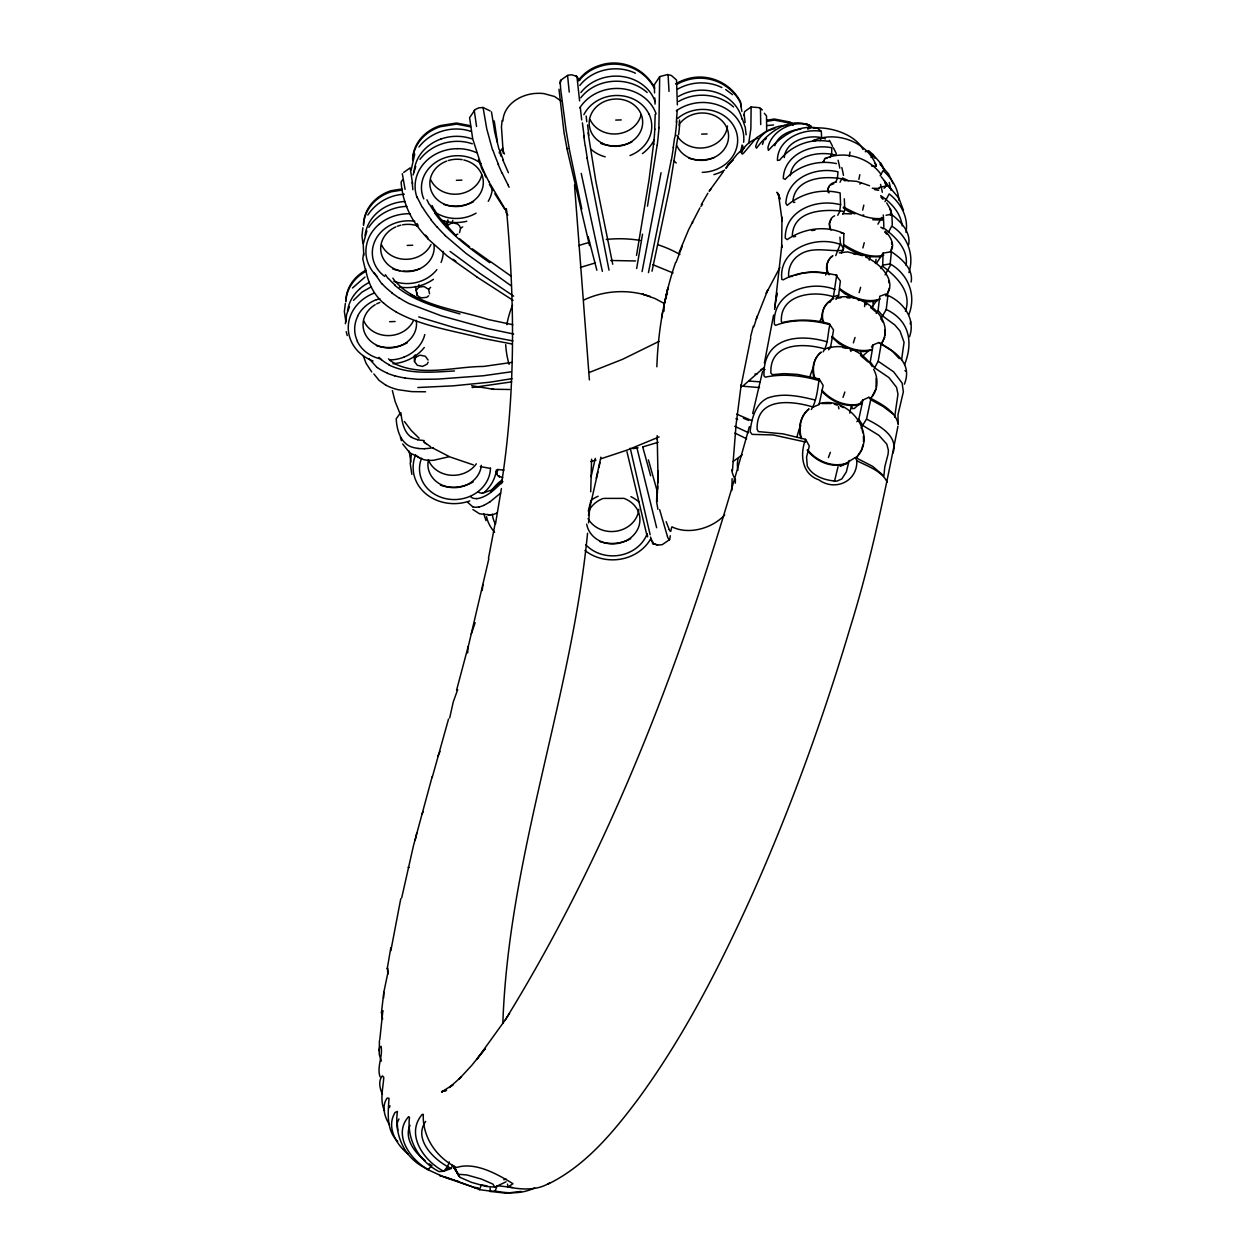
<?xml version="1.0" encoding="UTF-8"?>
<svg xmlns="http://www.w3.org/2000/svg" width="1256" height="1256" viewBox="0 0 1256 1256"><rect width="100%" height="100%" fill="white"/><g stroke="black" fill="none" stroke-linecap="round" stroke-linejoin="round"><path stroke-width="1.5" d="M647.641 535.747L647.609 536.705M388.308 973.761L387.445 967.952L387.774 973.322L383.802 992.35L381.463 1012.446L382.625 1019.134M743.646 115.536L744.667 111.58L751.135 106.964L759.283 107.671L762.345 109.9M841.473 253.178L843.53 248.829L843.859 233.6C826.134 224.934 803.322 228.341 787.214 239.613L785.267 238.185C784.812 210.003 817.012 198.244 840.578 204.791L839.589 211.887L837.752 215.278M880.927 268.627L882.733 265.142L883.062 253.147L891.383 251.718C901.258 258.485 913.567 268.674 911.165 282.035M784.278 157.518C785.785 139.793 810.936 133.199 825.443 138.851M655.192 114.39L654.69 129.447M402.297 173.689L405.076 189.342M731.824 490.484L732.091 478.693M428.123 362.152L427.024 364.224L422.44 366.422L417.306 365.276L414.48 361.508L415.61 357.316L420.038 355.165L425.329 356.249L428.108 360.048M591.607 459.162L590.712 491.787M657.799 482.979L658.034 471.047L657.516 489.887M677.376 104.892L676.529 79.992L671.41 75.517L667.595 74.512L659.683 76.632L654.36 84.717L654.549 92.913M735.31 478.756L735.341 483.183M401.7 897.852L413.412 845.947L432.237 776.475M447.67 220.758L447.481 227.964M502.84 1023.405C508.492 856.623 571.37 698.65 587.557 533.235M501.395 488.584L495.476 524.003M383.614 998.018L383.802 992.35M751.135 106.964L750.868 128.63L748.717 143.263M760.712 124.564L760.461 108.33M757.902 138.097C750.868 140.641 743.521 145.712 741.574 153.342L742.453 154.064L743.85 152.855L756.363 137.893L766.678 131.017L766.521 115.929L764.323 113.276M415.485 286.415L417.023 295.019L419.002 296.84L421.372 297.845L426.695 297.342L428.641 295.804M671.646 527.504L670.735 531.414A61.387 4.286 77.1 0 1 669.165 529.608M381.369 1061.1L379.249 1054.491L379.422 1040.69M845.837 463.401L855.383 457.467L856.812 460.669C857.707 481.503 835.083 491.677 818.771 479.792C801.611 474.046 799.758 453.95 805.598 439.349L782.928 433.838L758.373 431.593L757.117 429.332C756.159 396.488 791.971 400.617 813.229 407.07L819.038 404.542M670.296 535.731L669.699 539.562L662.132 544.727L657.61 544.994L652.885 543.534L657.61 544.994M502.871 121.078C503.782 103.856 521.852 93.462 537.709 93.337A28.872 20.551 -11.8 0 1 543.942 93.619L554.555 96.508L561.118 101.061M558.967 89.255L564.195 133.905M889.421 288.001L886.626 295.584M891.383 251.718L890.174 263.917C908.167 274.044 916.77 295.27 908.716 314.911M863.547 441.814L863.453 435.801M656.857 366.783C658.034 331.458 664.079 296.29 675.461 262.802M677.22 109.947L676.34 122.319M467.687 652.916L467.986 647.829L488.835 558.857M653.261 542.309L653.151 543.33M732.452 470.529L736.126 424.23L741.197 384.572M906 232.391C908.685 217.429 900.803 202.891 889.17 193.942L885.009 201.651M876.233 313.482L878.085 310.499L879.765 296.259L885.197 294.312C902.138 300.529 916.173 317.831 909.564 336.718M656.574 501.128L657.704 486.339M657.139 495.335L657.39 491.661L656.904 497.266M345.369 323.734L346.703 314.236L349.451 306.762M679.575 119.995L679.104 125.584M658.882 127.845L659.683 76.632M906.094 265.346C908.543 248.876 895.104 236.725 883.329 227.681M656.794 499.025L657.39 491.661M390.836 950.776L400.774 898.715M588.546 522.841L589.409 512.479M875.448 263.493L876.044 259.348M653.575 143.953L649.101 179.529L636.525 255.439M885.025 335.101L885.135 329.716M790.291 175.714C792.3 155.367 819.085 150.704 835.711 155.116M904.351 384.179C913.049 362.906 894.665 351.256 878.808 342.527L873.108 344.898L871.444 347.017M446.225 226.896L447.874 219.831M795.331 275.347C808.581 270.244 823.182 272.536 836.732 275.158L833.403 296.777L829.902 302.398M416.772 292.538L417.023 295.019M449.695 717.898L453.243 701.978L457.702 689.591M482.226 590.524L482.932 584.48M887.945 295.113L886.234 309.463L880.88 318.93M411.152 170.031L414.747 154.08M657.139 145.209L647.484 206.188M905.45 311.315C912.217 291.894 896.548 276.461 882.387 266.084M835.978 299.43L838.663 295.16L840.358 280.999L835.947 275.142L836.732 275.158M677.895 136.559L669.479 188.416L652.021 271.202M636.666 268.533L642.523 234.166M501.536 483.623C515.729 392.641 514.834 300.106 506.372 208.622M674.582 137.877L673.2 147.706M866.185 304.768L866.593 301.911M876.107 386.942L876.123 378.37M448.141 224.95L452.427 222.673L452.772 220.318M775.957 300.215L777.009 293.009L774.811 307.563M774.575 309.384L781.829 245.156L781.672 247.652L781.97 217.162L782.19 221.354L778.642 195.245L779.898 199.264L777.982 193.597L779.113 196.156M414.166 355.903L414.48 361.508M908.936 272.568C914.525 255.031 907.586 235.767 891.744 226.111L888.463 232.203M740.789 387.413L750.774 337.911M387.272 968.502L390.804 947.778M415.187 840.186L416.788 832.948M838.663 295.16L833.403 296.777C813.605 290.167 779.882 294.234 781.358 321.583L782.08 322.572C797.481 318.946 813.967 319.26 829.353 323.781L829.871 324.692C827.625 333.656 828.363 344.003 823.12 351.884M362.874 227.776L361.979 235.751L362.811 243.083M881.131 344.113L878.18 361.257L874.584 367.804L888.934 377.585L896.548 387.35L897.977 394.149L894.617 417.243M671.222 160.187L648.441 272.646M901.604 359.671L904.053 342.291L900.018 331.019L894.884 325.021L882.701 316.01L878.085 310.499M773.586 315.068L764.402 363.031M910.239 323.938L910.616 321.724M897.977 426.129C884.617 493.859 870.769 561.605 850.108 627.843C822.947 719.186 790.448 808.99 751.59 896.015C719.641 966.618 684.159 1036.184 638.299 1098.874C613.462 1131.907 585.955 1165.568 548.103 1184.078M661.567 318.004L662.854 310.703M661.064 172.731L642.083 271.547M849.276 156.341L850.045 152.039M411.356 454.672L410.225 463.464L411.842 474.391M839.919 237.18L840.5 243.648L835.727 255.627M345.369 303.45L344.348 311.409L345.902 321.944M502.133 120.435L501.442 126.793L503.248 153.279M495.414 522.056L488.458 558.339M742.108 144.974L740.569 152.054M893.032 453.055C898.668 435.848 879.027 425.549 866.546 419.08L870.706 399.706L868.838 397.304L862.872 400.036L860.423 402.705M904.556 364.695C913.567 341.836 909.313 320.421 886.234 309.463M850.626 409.393L851.301 405.908M381.463 1012.446L382.876 1010.609L379.783 1039.701M665.868 296.573L667.925 287.969L663.906 305.82L664.079 311.127M890.567 214.823L890.63 212.625M858.868 179.373L859.826 174.71M378.967 1050.785L379.673 1047.378L381.07 1046.279C383.064 1056.312 376.643 1066.689 380.05 1076.863M828.63 349.812L830.624 346.907L825.098 349.011C804.185 342.747 769.394 342.291 770.886 373.126L772.44 374.681L783.964 373.629L797.529 374.398L819.195 378.92C817.625 388.999 816.745 400.601 811.345 409.487M600.918 457.137L596.27 478.175M598.908 467.53L599.991 462.491M886.328 186.343L886.563 183.91L884.224 180.613M862.998 444.891L861.475 450.135L856.718 457.231M822.743 162.432L824.015 160.454M597.935 471.911L588.813 512.15M595.313 458.393L591.121 476.574M762.58 371.478L752.689 413.538M459.555 232.627L460.575 228.137L459.429 225.75L457.514 223.976L452.427 222.673M862.684 210.082L863.83 205.089M753.317 326.215L750.554 336.828M676.026 262.363L682.353 245.972M908.622 244.951C911.165 232.156 900.662 221.386 891.289 214.289L886.061 215.247M664.44 303.198L667.454 292.271M432.19 777.543L448.565 718.95M849.166 460.481L846.324 471.958L841.834 478.944L836.826 481.158C825.726 480.608 812.663 476.605 807.278 466.055L806.556 457.121L809.319 446.068L805.598 439.349M588.436 515.368L589.786 509.967M588.326 510.972L590.87 500.783M862.903 247.934L864.238 242.706M468.237 646.259L456.572 690.235M749.377 426.616C692.496 632.883 617.983 837.077 505.305 1019.856L476.668 1059.514L485.224 1048.619L471.769 1065.355L459.131 1079.014L461.109 1077.036L449.428 1087.492L453.102 1084.682L441.72 1091.872L446.1 1090.177L441.515 1091.684L446.555 1090.428M471.283 633.997L475.16 622.678M869.168 260.165L870.125 256.695L880.88 256.883M859.12 292.664L860.627 287.294M502.73 477.735L497.69 475.679L496.717 473.606L497.91 469.477M884.789 337.189L881.649 343.783M853.358 342.888L855.038 337.456M413.051 174.992L415.752 166.404M389.391 1107.604L389.972 1105.767M753.898 326.748L757.274 316.025M875.715 389.313L872.135 396.566M421.718 814.406L423.335 811.517M843.027 397.398L844.848 392.013M366.862 230.947L363.204 244.072L363.816 255.408M819.634 322.211L822.429 315.256M774.795 145.696C778.076 134.989 790.495 130.075 800.826 129.18M756.285 319.134L767.777 289.948L766.223 293.307L779.882 267.497M363.612 253.461L362.78 258.862L365.716 271.139M559.988 83.524L561.338 79.819L567.822 75.187L571.825 74.811L576.928 76.475L579.613 100.92M762.471 144.424L763.522 141.598M449.303 1161.957L447.576 1166.62L443.76 1171.251L438.972 1171.581C419.08 1161.188 406.583 1139.867 409.487 1117.243L408.608 1116.694C392.327 1134.623 410.665 1160.042 428.108 1169.493L431.938 1165.584L429.222 1163.81M507.502 1184.125L507.942 1186.983L512.966 1183.717C497.392 1174.14 475.129 1161.502 456.556 1167.531C436.46 1157.498 422.283 1137.214 423.303 1114.355L422.204 1114.417C404.903 1134.482 424.277 1161.455 443.76 1171.251L451.328 1168.457L452.505 1165.301M828.395 457.577L830.357 452.333M437.889 756.379L440.024 751.433M679.151 252.456L688.571 229.801L699.89 207.931M825.616 275.033L827.092 271.453M490.107 1188.129L490.327 1191.426L495.084 1190.986L497.266 1185.711L512.511 1187.47M692.433 221.574L692.606 223.003M478.316 1187.94L474.878 1187.438A550.473 122.177 -70.6 0 0 479.384 1189.636L481.456 1184.989L486.92 1185.852M820.074 140.672L821.628 137.281L821.298 131.331L817.059 127.924C797.372 124.501 780.635 136.763 768.421 150.375L767.903 147.784C771.42 129.902 795.707 118.252 811.219 126.432L811.282 127.562L807.765 129.117L809.492 124.737M890.881 251.294L891.964 246.694M829.981 157.597L831.613 154.237L831.802 147.8C811.172 143.325 783.901 154.881 783.304 178.462L785.094 179.373C798.251 165.541 817.844 159.591 836.48 163.61M416.019 290.544L418.955 287.027L424.088 286.541L428.61 289.351L429.568 293.826M840.029 182.214L841.755 178.854C823.622 175.479 795.425 178.164 792.913 200.756L793.761 202.467L794.844 202.263M835.695 181.947L837.391 178.65L837.988 171.837C815.913 166.389 787.01 177.85 785.864 203.299L787.167 205.372C801.752 193.047 821.408 188.29 840.138 192.937L840.578 204.791M890.363 215.121L891.399 210.898L886.736 202.954M890.677 264.733L885.103 274.86M842.697 214.305L844.252 211.416C825.035 208.873 793.447 209.674 792.316 235.484L793.588 236.882M410.021 1125.376C403.882 1138.391 414.81 1152.977 425.125 1160.56M701.288 204.618L707.882 193.22M866.546 419.08L861.004 427.935M877.897 224.18L881.681 217.555M880.142 175.73L883.094 170.596C891.525 178.148 898.338 188.51 898.762 200.097M871.099 157.487L872.92 154.488L868.697 150.987L865.274 151.693M399.91 413.616L396.205 418.813C396.739 428.783 399.706 440.699 409.095 445.927A79.803 33.928 -35.7 0 0 418.185 448.361M881.382 255.769L883.062 253.147M398.937 1118.939L397.226 1122.958L397.791 1130.384M880.55 257.088L876.327 263.399M505.305 1019.856L509.528 1013.372M402.674 179.734L401.119 182.026C402.14 197.867 407.933 213.441 417.322 226.268M367.82 215.027C375.764 202.844 389.737 194.79 404.291 194.256M368.824 227.352C377.036 214.619 391.794 206.722 406.897 206.408M877.112 300.058L871.209 307.94M499.15 152.949L502.745 148.067M700.895 206.471L702.512 204.336M856.875 421.686L858.774 419.237A544.413 111.36 -70.2 0 0 862.919 399.973M890.473 251.42C895.669 244.841 890.159 236.191 885.213 231.23M831.189 219.188L829.211 223.395L829.823 228.875M871.036 397.712C878.305 390.239 878.541 378.087 873.642 369.311M880.692 344.568C898.323 319.558 860.533 290.262 836.072 297.986M857.11 456.744C878.117 433.085 847.313 395.295 819.257 403.71M724.696 514.96C712.325 528.336 688.822 535.229 671.929 526.829M868.163 351.146L862.181 356.594L860.58 351.727M425.658 1121.42C412.612 1139.647 435.11 1161.203 451.328 1168.457M885.825 295.945C898.213 281.124 879.341 262.567 865.667 257.088M881.178 174.631C868.869 157.173 844.44 150.218 824.752 158.633L823.465 162.04M418.955 147.031C430.839 131.456 452.835 125.035 471.283 131.488M419.975 159.355C431.844 143.781 453.856 137.375 472.303 143.812M723.268 171.774L709.169 191.179L710.802 189.342M403.694 172.464L410.178 167.849L412.58 183.8M352.496 288.001L365.009 277.042M353.517 300.325L361.948 292.146L371.289 286.776M579.785 85.455C592.628 69.143 616.9 64.307 635.41 73.225M580.79 97.78C596.365 77.715 628.502 75.768 647.17 92.52M502.887 481.55C495.382 488.678 487.454 497.203 476.683 498.758M764.778 139.981L766.411 138.38M428.61 289.351L430.635 287.357M859.214 404.04L854.237 408.593L852.4 408.561L851.678 406.206M561.338 79.819L560.145 80.965L560.663 89.192L566.221 131.331M502.306 480.844L491.127 490.154L482.398 493.278M808.676 409.268C800.135 416.191 797.591 428.641 801.124 438.768M876.044 166.122L875.212 166.342M763.664 367.82L743.379 385.608M820.875 352.528C813.401 358.353 811.58 368.62 813.872 377.412M808.974 408.891C800.417 415.83 798.204 428.139 801.532 438.281M500.626 493.09L489.809 502.007M408.122 867.205L409.126 867.645M829.337 186.186L827.72 189.295L828.049 192.199M821.188 352.072C812.993 358.415 811.706 370.253 815.411 379.422M828.913 301.99C822.9 306.48 820.702 314.628 822.743 321.724M812.93 141.096L813.762 140.405C836.606 130.593 867.394 141.959 876.154 165.447M832.493 256.287C826.856 259.992 825.161 267.497 827.594 273.588M744.29 147.549L736.895 154.504L725.905 168.367L727.899 164.677L733.284 159.904M742.202 454.829L733.127 461.533M832.838 255.659C826.464 259.521 825.443 268.8 829.133 274.829M859.779 184.035L861.365 182.874L869.56 185.762M884.051 188.196L885.276 187.301M844.77 464.171L840.358 466.369L839.479 464.547M549.61 1182.885C537.332 1190.751 521.633 1189.652 507.942 1186.983M834.596 215.796C829.196 218.167 828.489 225.374 831.001 230.099M460.575 228.137L462.663 226.896M833.764 298.614C824.25 302.366 819.713 314.236 824.14 323.389M830.671 184.946L833.827 183.674M906.016 371.007L904.917 370.677M659.07 341.365L622.662 359.263L589.19 372.498M677.612 89.145C690.988 81.499 708.007 80.714 721.886 87.528M678.617 101.469C695.714 91.437 718.872 93.603 733.551 106.996M458.299 1174.627L453.73 1166.07L459.884 1177.28L471.393 1182.32L485.837 1186.402L494.754 1187.14L506.074 1181.818M503.844 1179.792L505.901 1178.835M583.757 300.043C604.356 290.262 628.801 288.959 650.31 296.526M659.117 436.931L627.592 449.931L601.247 458.675M483.639 505.509L479.117 507.047M534.632 1187.909C522.402 1194.001 508.162 1193.592 495.084 1190.986M785.895 126.432L787.512 125.804M880.221 298.991C866.31 303.811 851.301 297.091 840.06 288.911M766.678 131.017L774.889 128.489M794.608 236.678L795.582 236.316M580.382 267.434L595.344 262.912M658.128 442.269L643.166 446.791M836.386 181.947C830.907 182.513 825.993 187.348 829.054 192.922M847.58 462.977C833.168 468.158 816.683 461.407 807.577 449.695M862.307 215.435L863.72 214.98M883.753 255.172C869.749 258.705 855.446 251.875 843.765 244.543M448.785 456.791L433.681 460.261A70.744 28.841 -37.7 0 1 423.194 459.46L409.754 452.819L402.689 443.98M455.316 234.935L457.843 234.15M792.693 276.383L788.658 276.571C787.967 268.706 791.578 260.385 798.078 255.784C811.439 245.485 828.363 251.969 843.137 250.321M861.977 403.364C847.549 407.917 831.598 401.214 821.958 390.208M847.188 463.464C832.791 468.739 816.196 462.02 807.184 450.182M590.854 461.549L596.035 460.151M872.119 349.482C857.66 353.203 842.274 346.593 832.1 336.325M828.348 348.116C844.895 342.825 863.469 352.167 872.166 366.485M861.569 403.977C847.156 408.655 831.064 401.967 821.534 390.82M883.345 218.293C869.278 220.287 855.619 213.489 843.514 207.005M871.68 350.204L863.202 351.617L850.924 349.545M511.632 381.887L472.099 387.555M826.966 158.24L824.752 158.633M512.008 378.668L489.714 382.216L453.008 385.859L417.824 387.523M521.256 1191.41L505.948 1193.2L490.327 1191.426M511.365 371.776L483.45 375.748L437.386 379.124L418.028 379.328L404.919 378.103M882.733 265.142L890.174 263.917M511.914 362.403L483.45 366.454C454.672 366.579 422.848 376.769 395.232 364.005M813.15 128.159C829.274 126.322 854.818 133.827 863.06 149.511M767.149 120.152L774.308 119.022L790.118 122.052L793.07 124.03M767.243 121.251L774.403 120.121L790.197 123.151L793.164 125.145M401.92 188.981L391.181 190.677A40.757 35.984 -4.7 0 0 363.471 224.4M401.999 190.08L391.275 191.776A40.757 35.984 -4.7 0 0 363.549 225.499M632.946 448.643L638.064 447.843M839.322 252.864L847.58 251.891L862.684 255.659M877.253 300.796L868.995 301.785L860.125 300.074M879.373 188.526L872.292 188.259M784.89 125.427C772.44 126.338 758.498 133.701 755.657 146.701L756.52 148.208C768.217 131.927 791.029 115.442 811.219 126.432M811.721 230.554L814.924 230.162M428.83 1168.802L426.569 1169.085L441.343 1175.852M838.317 298.002L841.049 297.703M490.185 110.952L483.058 107.482L478.724 107.875L475.145 109.586L469.587 117.703L472.711 138.882L481.393 165.886M767.212 125.553L773.57 124.972M669.542 539.672L669.181 539.593A70.744 4.223 78.8 0 1 667.423 536.548M879.09 187.458L887.647 185.731L890.237 187.96L898.778 197.993L903.457 210.27M610.683 260.479L635.615 260.965M454.468 370.96C432.661 372.2 409.126 374.759 388.748 364.884M843.2 213.583L851.568 213.944M821.848 403.553L831.174 403.49M446.618 1168.802L448.942 1168.708M615.723 120.089L621.249 119.917M701.633 134.141L707.144 133.952M456.383 180.315L461.91 180.142M407.211 245.422L412.737 245.234M389.58 321.709L395.106 321.52M622.866 498.381L604.262 498.397M509.638 389.501L491.583 389.219L493.922 389.36L471.55 385.702M425.58 391.794L411.717 391.637L398.152 389.721A70.744 32.97 -13 0 1 385.859 385.137M872.716 219.753L882.576 220.02M424.418 448.8L418.012 448.549M761.12 369.39L765.045 369.531M754.95 374.053L756.897 374.147M821.298 131.331C802.631 128.096 777.385 139.133 777.417 160.423L779.646 160.14C791.406 145.508 810.308 138.019 828.819 141.426M815.772 140.688L813.762 140.405M760.147 381.84L748.733 381.039M424.183 440.589L417.479 439.82M871.491 165.996L875.825 166.31M759.519 387.586L741.715 386.126M845.1 180.456L856.765 181.382L861.349 182.874M472.915 509.559L479.635 513.83L490.123 514.944M458.063 1174.234L466.981 1174.988L481.425 1179.07L492.933 1184.11L494.754 1187.14M490.876 1191.159L479.384 1189.636M846.952 297.719L850.077 298.017M497.564 469.477L503.986 470.137M511.647 343.924L481.896 338.194C453.133 330.595 422.55 326.513 396.111 311.975M829.51 273.682C813.825 270.433 797.262 271.94 783.226 279.837L781.829 279.413C778.406 249.206 814.767 235.343 839.495 244.135M874.412 189.546L878.619 190.347M512.935 340.925L490.499 336.639L453.809 327.471L418.703 316.92M489.887 468.347L480.279 466.557M513.641 334.018L487.077 328.46L441.311 315.821L409.111 303.607A77.291 36.691 13.7 0 1 399.204 297.892M512.809 324.707L488.192 319.526C458.785 310.044 424.889 307.108 400.193 286.619M470.498 125.71L456.446 123.025L440.354 125.584A40.757 35.984 -4.7 0 0 412.627 159.292M470.592 126.825L456.54 124.124L440.432 126.683A40.757 35.984 -4.7 0 0 412.722 160.407M835.02 289.461C809.1 279.57 771.906 292.208 774.434 324.284L775.549 325.351C792.866 318.867 812.114 319.699 829.871 324.692M860.988 254.466L862.213 254.701M489.212 514.866L487.548 514.442M826.935 341.789C798.188 333.154 762.832 337.566 763.962 375.717L765.187 377.161C783.1 373.503 801.862 375.434 819.414 380.694M842.682 347.535L845.759 348.226M870.11 256.664C860.486 255.015 851.097 251.31 843.435 245.234M815.27 400.036C799.805 396.299 782.88 392.437 767.416 398.121C755.217 404.102 751.433 419.221 750.146 431.671L752.03 434.388L773.351 434.969L805.473 442.002M852.997 253.618L856.027 254.419M459.979 313.937C437.214 307.532 413.303 300.938 394.855 285.332M473.308 464.877L450.025 456.964L432.723 448.015M451.344 1179.447L444.844 1177.202M452.851 1179.886L454.342 1180.342M457.357 1181.221L458.848 1181.676M652.9 264.718L673.059 272.96M643.637 294.485L642.381 294.092L654.925 298.504L663.937 303.308M394.714 375.905L387.35 373.362M840.751 232.533L843.859 233.6M842.509 177.928L848.444 180.738M834.267 404.134L837.25 405.201M854.787 213.881L848.554 211.495L843.168 207.758M743.411 418.201L748.67 420.446M736.66 414.135L751.795 420.619M472.758 506.843L467.609 502.212M735.906 418.735L737.586 419.457M855.383 457.467L872.669 466.353L883.894 475.961L884.774 466.902L888.102 454.091L888.4 450.276L886.783 444.122L878.902 435.33L862.888 425.517L858.774 419.237M856.812 460.669C867.503 466.353 881.743 470.639 887.207 482.226M840.468 406.206L843.498 407.588M734.744 426.302L748.529 432.739M853.907 298.017L844.848 293.778L839.715 289.539M734.854 433.069L746.614 438.752M847.988 348.132L839.039 343.673L831.66 337.048M868.838 397.304C880.142 403.443 895.732 410.743 898.197 424.324L897.962 414.731L903.362 391.841L902.122 383.064L893.613 371.807L878.18 361.257M870.706 399.706L883.251 406.583L892.608 413.726M876.076 164.41L874.49 163.296M878.808 342.527L892.231 351.099L899.28 358.635M385.796 385.168L379.092 380.38L373.864 373.927M419.441 458.016L415.658 455.206M513.107 300.388L476.589 276.807M885.197 294.312L887.819 295.961M513.641 296.149L479.808 273.353L450.056 251.42M399.031 297.955L391.794 292.931M860.486 355.385L867.959 361.885M842.07 178.98L844.833 180.801M423.649 441.814L430.604 446.696M880.801 227.179L883.282 228.859M476.636 276.76L447.089 255.894L427.904 238.844M411.466 437.386C403.521 431.986 401.999 421.372 400.821 412.565M490.217 261.593L472.303 248.845M490.468 261.578L511.255 276.273M510.862 285.614L466.164 253.508L445.205 235.61M453.086 259.286L455.818 261.217M489.714 262.692C469.681 248.437 449.381 233.475 434.89 213.285M880.66 195.638C891.163 202.561 900.662 212.845 902.201 225.86M725.685 89.553L732.546 94.671M424.434 442.395L426.412 443.886M478.128 491.787L479.352 492.588A59.691 18.746 -61.8 0 0 482.492 493.106M806.839 123.747L811.282 127.562M469.587 246.804L459.429 238.687M870.8 307.485L875.668 311.881M377.161 367.615L369.233 358.824M408.279 1154.17C396.284 1144.765 385.953 1127.024 395.122 1112.439L397.43 1111.434C394.196 1133.524 403.302 1156.321 423.57 1167.138A544.57 122.005 -70.8 0 0 428.108 1169.493M470.403 496.544L472.335 497.941A69.661 22.027 -59.4 0 0 476.825 498.491M419.127 438.203L411.152 430.384L404.338 421.451M383.755 303.261C373.503 294.658 367.6 281.862 365.622 268.784M381.903 360.346L378.967 357.379M857.848 299.603L858.868 300.529M456.164 235.845L438.218 216.189M390.381 360.692L388.528 358.886M880.095 164.238L888.589 173.972L893.095 183.517M881.241 176.782L891.148 189.373M884.774 232.156L886.689 234.118M880.99 197.208L883.031 199.359M872.92 154.488L879.388 161.82L884.334 170.157M575.97 75.91L579.738 80.148M436.743 226.771L430.667 219.502M381.777 283.825L374.037 272.568M868.697 150.987L874.945 158.225M371.76 371.964L366.077 363.314L363.267 355.778M395.42 281.721L392.845 278.157M388.183 278.581L385.325 274.671M654.486 87.559C644.265 67.887 620.731 58.216 599.677 65.359A40.757 35.984 -4.7 0 0 578.011 80.981M654.58 88.658C644.359 68.986 620.825 59.315 599.771 66.458A40.757 35.984 -4.7 0 0 579.157 80.62M874.584 367.804L870.22 361.885A539.907 110.654 -70.2 0 0 873.108 344.882M397.697 1141.5C386.079 1129.913 388.026 1113.099 389.03 1098.293L387.162 1098.089C381.322 1105.987 384.524 1117.118 389.501 1124.654M505.87 212.154L507.864 215.09M829.353 323.781L833.529 329.998A543.864 111.282 -70.2 0 1 830.624 346.892M504.755 209.218L494.801 193.754M779.285 195.685L776.993 192.247L779.662 197.428M506.608 211.62L488.678 181.476M453.856 1167.421L458.974 1175.757M417.023 223.568L417.965 225.107M819.195 378.92L823.151 385.419A547.71 111.878 -70.2 0 1 819.053 404.526M454.248 1167.986L459.209 1176.134M459.429 1176.511L453.526 1166.557L458.519 1175.004M483.058 107.482L486.763 128.881L492.478 149.794M840.5 243.648L843.53 248.829M422.283 207.334L417.008 196.957M492.839 190.441L489.416 184.365M507.675 184.491L509.151 187.238M434.231 209.862L432.064 205.544M429.301 204.508L426.93 199.782M504.488 153.986L502.683 149.872M495.696 471.644L496.717 473.606M884.868 182.842L885.558 184.208M881.367 319.228L882.685 321.929M850.233 349.875L851.003 351.476M653.293 143.404L653.827 144.518M669.071 529.184L666.167 521.711M400.46 414.763L395.138 401.496L392.374 390.6M508.382 172.7L502.73 159.716M502.086 173.234L498.067 164.253M382.452 1094.227C379.846 1088.732 377.993 1080.867 382.374 1075.874L383.771 1077.287C383.159 1088.481 379.5 1100.225 384.587 1110.963M647.185 536.469L626.964 451.705M481.032 166.687L481.817 168.618M742.437 119.1L745.295 127.5L746.127 134.832M486.025 520.612L483.67 513.578M479.635 163.029L480.31 164.834M667.344 536.108L659.651 509.7M498.962 475.898L499.401 477.154M478.442 159.575L479.023 161.286M596.851 270.228L588.138 236.583M652.241 542.231L651.44 539.656M642.711 446.932L650.655 475.757M889.923 209.014L890.473 210.741M888.542 280.904L889.248 283.134M500.343 154.362L500.861 156.042M499.04 149.433L494.77 132.351L491.473 111.863M400.397 437.339L401.418 440.683M656.904 490.17L648.394 459.853M346.185 331.694L347.284 335.556M499.433 151.175L499.872 152.745M602.378 271.359L581.23 173.391M657.924 509.292L656.574 501.803M656.558 498.004L657.438 501.348M637.012 448.172L656.637 527.708M410.838 462.067L409.205 451.14M650.137 534.742L630.261 448.219M589.519 245.548L566.849 148.239M581.795 208.967L569.172 148.601M838.443 406.599L838.945 408.844M891.509 242.424L891.948 244.496M862.15 429.725L862.809 432.928M609.019 270.166L587.054 158.005M497.47 142.352L494.22 120.937M476.542 126.463L474.25 110.34M415.187 354.899L415.61 357.316M612.724 264.231L595.846 181.288L588.059 132.775M741.197 106.838L740.396 101.61C730.176 81.923 706.641 72.267 685.588 79.395A40.757 35.984 -4.7 0 0 675.587 83.979M741.841 111.423L740.49 102.709C730.27 83.022 706.736 73.366 685.682 80.51A40.757 35.984 -4.7 0 0 677.267 84.152M585.123 145.461L583.71 135.585M668.082 74.968L669.024 91.405M581.701 119.932L580.288 107.482M744.274 115.175L745.106 122.507M569.235 92.065L567.586 75.674M586.756 121.722L586.175 116.07M412.172 182.356L412.863 189.703M574.51 184.962L589.394 379.877M654.8 97.968L655.051 104.091M873.218 302.963L873.36 306.024M657.171 435.628L657.28 439.443M657.249 438.218L657.956 474.36M418.907 284.578L418.955 287.027M345.918 301.785A40.757 35.984 -4.7 0 1 365.213 271.704M345.824 300.686A40.757 35.984 -4.7 0 1 365.119 270.605M509.104 364.381A111.988 98.879 -4.7 0 1 505.697 344.646M506.875 324.629A111.988 98.879 -4.7 0 1 512.558 305.145M578.702 245.595A111.988 98.879 -4.7 0 1 589.535 242.408M606.255 239.472A111.988 98.879 -4.7 0 1 640.105 240.414M658.207 244.826A111.988 98.879 -4.7 0 1 679.936 254.497M647.028 533.674A69.661 1.931 79.7 0 1 647.17 536.422M652.9 542.466A79.803 2.669 80.4 0 1 652.461 543.503M651.738 541.242A77.291 2.167 78.9 0 1 650.561 537.066M678.585 134.879A69.661 8.117 -79.2 0 0 679.763 123.622A26.769 23.644 -4.7 0 1 720.975 119.838A26.769 23.644 -4.7 0 1 716.454 156.262A26.769 23.644 -4.7 0 1 677.015 145.979M654.831 128.96A61.387 6.406 -82.7 0 1 653.701 143.655M658.992 127.547A70.744 8.651 -81.2 0 1 657.249 145.037M676.78 121.11A79.819 10.315 -79.1 0 1 675.037 136.967M673.436 147.297A77.291 8.227 -79.7 0 1 671.41 160.014M588.86 135.35A69.661 4.584 80.8 0 1 587.588 124.909M567.037 148.632A61.387 4.82 77.4 0 1 564.431 134.533M569.329 148.93A70.744 4.27 78.8 0 1 566.409 131.958M584.354 137.72A79.803 4.208 80.9 0 1 582.407 122.853M587.259 158.193A77.291 5.872 80.4 0 1 585.375 145.994M503.436 160.25A69.661 16.783 60.5 0 1 499.747 150.123M485.774 177.033A61.387 15.37 56.9 0 1 484.722 174.867M483.748 172.763A61.387 15.37 56.9 0 1 482.006 168.759M488.788 181.523A70.744 16.564 58.4 0 1 481.519 165.996M498.554 164.599A79.803 18.243 60.6 0 1 492.98 150.28M507.864 184.491A77.291 19.374 60 0 1 502.322 173.328M435.471 213.41A69.661 26.643 38.5 0 1 429.866 204.697M438.658 216.268A59.691 24.178 36.6 0 1 434.639 209.988M427.778 237.541A61.387 23.613 34.7 0 1 425.596 235.123M427.998 238.844A70.744 26.329 36.4 0 1 417.432 226.284M431.106 219.565A79.803 29.595 38.8 0 1 422.707 207.491M445.362 235.563A77.291 30.191 38 0 1 436.947 226.771M395.342 285.253A69.661 32.625 14.4 0 1 388.606 278.549M400.523 286.541A59.691 28.951 12.1 0 1 395.734 281.705M396.205 311.943A70.744 32.091 12.3 0 1 383.834 303.245M392.139 292.868A79.819 36.565 14.8 0 1 382.107 283.809M389.093 364.695A69.661 33.865 -11.2 0 1 382.169 360.236M395.483 363.863A59.691 29.579 -13.8 0 1 390.569 360.598M387.617 373.205A79.803 38.072 -10.7 0 1 377.381 367.521M405.044 377.993A77.291 37.9 -12 0 1 394.839 375.811M417.714 439.584A69.661 30.144 -36.3 0 1 411.591 437.276M433.351 447.623A77.291 33.614 -37.1 0 1 424.512 448.675M497.36 512.762A70.744 20.316 -60.5 0 1 490.138 514.913M479.243 506.796A79.803 24.712 -58.7 0 1 472.79 506.796M489.887 501.788A77.291 24.492 -60.1 0 1 483.701 505.336M377.349 276.634A41.793 36.895 -4.7 0 1 365.904 251.624A41.919 37.021 -4.7 0 1 369.248 236.882A41.919 37.005 -4.7 0 1 378.935 224.416M393.866 281.297A35.498 31.353 -4.7 0 0 432.19 274.53A35.623 31.447 -4.7 0 0 436.884 269.616M384.666 276.399A35.498 31.353 -4.7 0 1 375.921 238.985A35.498 31.353 -4.7 0 1 414.825 221.307M433.399 279.303A41.778 36.895 -4.7 0 1 423.194 284.672A41.793 36.895 -4.7 0 1 407.839 287.608A41.919 37.021 -4.7 0 1 399.377 287.027M378.967 224.4A41.778 36.895 -4.7 0 1 392.139 216.707A41.793 36.895 -4.7 0 1 407.478 213.756A41.919 37.005 -4.7 0 1 410.304 213.803M443.258 251.404A35.623 31.447 -4.7 0 1 441.076 262.425M433.995 244.685A26.769 23.644 -4.7 0 1 413.491 270.919A26.769 23.644 -4.7 0 1 382.185 256.271A26.769 23.644 -4.7 0 1 395.876 226.865M397.461 226.221A26.769 23.644 -4.7 0 1 400.805 225.185M402.517 224.824A26.769 23.644 -4.7 0 1 417.934 226.049M453.73 222.469A41.793 36.895 -4.7 0 0 456.352 222.532A41.778 36.895 -4.7 0 0 466.761 221.276M452.427 222.391A41.793 36.895 -4.7 0 1 441.013 220.051M417.18 197.867A41.793 36.895 -4.7 0 1 418.17 172.323A41.919 37.021 -4.7 0 1 427.621 159.716A41.793 36.895 -4.7 0 1 441.877 151.379A41.778 36.895 -4.7 0 1 457.325 148.679M457.31 148.663A41.793 36.895 -4.7 0 1 476.511 152.667M492.226 189.75A35.513 31.353 -4.7 0 1 488.239 201.305M476.087 213.159A35.513 31.353 -4.7 0 1 437.119 213.473M423.79 198.888A35.513 31.353 -4.7 0 1 424.088 175.777A35.623 31.463 -4.7 0 1 432.127 165.101A35.513 31.353 -4.7 0 1 481.001 163.578M463.809 159.983A26.769 23.644 -4.7 0 1 478.991 195.418A26.769 23.644 -4.7 0 1 435.91 198.26A26.769 23.644 -4.7 0 1 446.634 161.113M448.251 160.564A26.769 23.644 -4.7 0 1 462.13 159.638M642.413 153.609A41.793 36.895 -4.7 0 0 645.349 151.238A41.778 36.895 -4.7 0 0 654.298 139.73M579.801 107.859A41.793 36.895 -4.7 0 1 599.991 91.61A41.919 37.021 -4.7 0 1 616.618 88.438A41.919 37.005 -4.7 0 1 633.165 91.343A41.778 36.895 -4.7 0 1 646.024 99.02A41.793 36.895 -4.7 0 1 656.119 113.919M630.01 155.54A35.498 31.353 -4.7 0 0 648.677 139.055A35.608 31.447 -4.7 0 0 649.007 114.092M605.219 156.859A35.498 31.353 -4.7 0 1 590.917 149.244M583.899 114.657A35.498 31.353 -4.7 0 1 616.696 95.487A35.498 31.353 -4.7 0 1 649.007 114.139M713.895 174.615A41.793 36.895 -4.7 0 0 717.616 173.407A41.778 36.895 -4.7 0 0 724.602 170.094M676.34 110.795A41.793 36.895 -4.7 0 1 701.869 102.49A41.919 37.021 -4.7 0 1 718.463 105.174A41.793 36.895 -4.7 0 1 732.374 113.448A41.778 36.895 -4.7 0 1 740.836 124.988A41.793 36.895 -4.7 0 1 743.835 138.505A41.919 37.005 -4.7 0 1 743.615 142.258M677.596 118.472A35.623 31.447 -4.7 0 1 735.105 128.583A35.623 31.447 -4.7 0 1 702.23 172.355M676.23 162.997A35.623 31.447 -4.7 0 1 674.048 160.784M742.987 145.994A41.919 37.005 -4.7 0 1 741.244 151.474M735.466 480.012A41.903 37.005 -4.7 0 1 733.74 476.605A41.778 36.895 -4.7 0 1 731.636 469.948M737.931 470.356A35.498 31.353 -4.7 0 1 738.088 458.597M650.702 538.855A41.825 36.926 -4.7 0 1 629.554 556.675A41.919 37.021 -4.7 0 1 612.928 559.846A41.919 37.005 -4.7 0 1 596.396 556.942A41.778 36.879 -4.7 0 1 584.951 550.458M647.233 533.596A35.623 31.447 -4.7 0 1 619.836 555.231A35.623 31.447 -4.7 0 1 585.736 544.664M591.042 500.312A35.623 31.447 -4.7 0 1 598.123 496.23M630.92 496.67A35.623 31.447 -4.7 0 1 638.88 501.929M623.683 498.255A26.769 23.644 -4.7 0 1 629.507 538.651A26.769 23.644 -4.7 0 1 586.709 524.129M588.577 511.365A26.769 23.644 -4.7 0 1 603.21 498.428M494.613 532.23A41.778 36.879 -4.7 0 1 488.741 523.312A41.793 36.895 -4.7 0 1 486.512 516.687M498.789 482.602A41.778 36.879 -4.7 0 1 501.772 480.279M490.986 491.63A41.793 36.895 -4.7 0 1 498.758 482.602M494.676 522.637A35.513 31.353 -4.7 0 1 492.305 514.096M496.403 469.838A41.793 36.895 -4.7 0 1 493.53 479.98A41.919 37.021 -4.7 0 1 484.062 492.572M469.807 500.909A41.793 36.895 -4.7 0 1 439.082 501.16A41.935 37.021 -4.7 0 1 425.015 493.059A41.793 36.895 -4.7 0 1 415.877 480.608A41.778 36.879 -4.7 0 1 413.13 467.044A41.793 36.895 -4.7 0 1 415.516 455.033M490.484 467.907A35.513 31.353 -4.7 0 1 448.769 499.182A35.513 31.353 -4.7 0 1 421.545 458.283M481.331 465.317A26.769 23.644 -4.7 0 1 450.857 487.485A26.769 23.644 -4.7 0 1 428.469 459.586M373.001 360.99A41.793 36.895 -4.7 0 1 351.523 341.962A41.919 37.021 -4.7 0 1 348.257 327.314A41.793 36.895 -4.7 0 1 351.868 312.618A41.778 36.895 -4.7 0 1 360.849 301.095A41.793 36.895 -4.7 0 1 373.88 293.197M424.795 334.551A35.608 31.447 -4.7 0 1 422.55 340.659A35.498 31.353 -4.7 0 1 403.867 357.144M403.788 357.222A35.608 31.447 -4.7 0 1 389.658 359.923M357.222 341.208A35.608 31.447 -4.7 0 0 375.544 357.442A35.498 31.353 -4.7 0 0 380.819 358.902M357.552 316.198A35.608 31.447 -4.7 0 1 376.282 299.682M357.426 341.161A35.498 31.353 -4.7 0 1 357.74 316.276M376.455 299.776A35.498 31.353 -4.7 0 1 379.846 298.63M424.293 347.457A41.778 36.895 -4.7 0 1 419.206 352.842A41.793 36.895 -4.7 0 1 406.175 360.723A41.919 37.021 -4.7 0 1 392.955 363.753M410.571 294.454A41.778 36.895 -4.7 0 1 417.008 298.316M416.254 320.359A26.769 23.644 -4.7 0 1 397.43 346.813A26.769 23.644 -4.7 0 1 365.512 334.646A26.769 23.644 -4.7 0 1 375.199 304.706M376.674 303.889A26.769 23.644 -4.7 0 1 379.83 302.492M347.519 311.221A41.919 37.005 -4.7 0 1 350.864 300.294A41.778 36.879 -4.7 0 1 359.813 288.786M359.844 288.723A41.919 37.005 -4.7 0 1 369.374 282.38M407.337 342.747A35.513 31.353 -4.7 0 1 376.36 345.636M413.381 320.782A26.769 23.644 -4.7 0 1 388.481 335.603A26.769 23.644 -4.7 0 1 363.957 321.206M473.135 481.927A35.623 31.447 -4.7 0 1 440.448 485.146M476.307 463.825A26.769 23.644 -4.7 0 1 451.249 475.27A26.769 23.644 -4.7 0 1 428.814 460.921M630.716 538.683A35.498 31.337 -4.7 0 1 626.242 540.755M599.756 541.572A35.498 31.337 -4.7 0 0 612.096 543.456A35.623 31.463 -4.7 0 0 626.242 540.771M638.833 509.214A26.769 23.644 -4.7 0 1 617.089 531.053A26.769 23.644 -4.7 0 1 588.043 518.54M678.507 96.414A41.825 36.926 -4.7 0 1 700.848 90.165A41.919 37.021 -4.7 0 1 717.459 92.834A41.919 37.005 -4.7 0 1 731.353 101.139A41.778 36.879 -4.7 0 1 739.8 112.648A41.825 36.926 -4.7 0 1 742.076 119.304M714.381 157.471A35.513 31.353 -4.7 0 1 688.932 158.256M727.475 125.993A26.769 23.644 -4.7 0 1 705.762 147.549A26.769 23.644 -4.7 0 1 676.843 135.318M580.869 92.567A41.825 36.926 -4.7 0 1 598.986 79.285A41.919 37.021 -4.7 0 1 615.597 76.114A41.825 36.926 -4.7 0 1 632.176 79.002A41.778 36.879 -4.7 0 1 644.987 86.695A41.825 36.926 -4.7 0 1 655.145 101.61M632.004 141.897A35.513 31.353 -4.7 0 1 628.989 143.215A35.623 31.447 -4.7 0 1 614.875 145.916A35.608 31.447 -4.7 0 1 600.808 143.451M641.094 114.751A26.769 23.644 -4.7 0 1 617.245 133.858A26.769 23.644 -4.7 0 1 590.085 119.603M414.119 171.868A41.825 36.926 -4.7 0 1 417.149 159.999A41.919 37.021 -4.7 0 1 426.616 147.392A41.825 36.926 -4.7 0 1 440.872 139.039M471.659 138.788A41.825 36.926 -4.7 0 0 456.32 136.307A41.778 36.879 -4.7 0 0 440.872 139.055M473.528 201.682A35.608 31.447 -4.7 0 1 468.629 203.833A35.498 31.353 -4.7 0 1 444.075 204.54M481.755 174.977A26.769 23.644 -4.7 0 1 457.906 194.083A26.769 23.644 -4.7 0 1 430.761 179.828M365.072 235.531A41.919 37.021 -4.7 0 1 368.244 224.557A41.919 37.005 -4.7 0 1 377.915 212.091A41.778 36.879 -4.7 0 1 391.087 204.383A41.919 37.005 -4.7 0 1 404.981 201.462M443.729 220.805A41.778 36.879 -4.7 0 1 445.362 223.945M419.975 268.737A35.513 31.353 -4.7 0 1 406.928 271.233A35.623 31.463 -4.7 0 1 403.302 271.155M399.722 270.746A35.623 31.463 -4.7 0 1 392.814 268.972M431.012 244.512A26.769 23.644 -4.7 0 1 406.112 259.317A26.769 23.644 -4.7 0 1 381.589 244.92M838.05 466.635A504.99 104.923 -70.2 0 1 834.439 481.488M864.85 303.308A513.516 107.262 -70.2 0 1 864.568 306.605M850.485 409.597A510.815 106.336 -70.2 0 1 849.778 413.114M873.218 302.947A17.082 4.176 -67.2 0 1 873.532 300.796M809.759 377.318A16.611 4.003 -68.6 0 1 812.883 368.526M797.073 436.554A16.658 3.956 -69.1 0 1 800.779 425.58M844.283 198.793A549.312 113.197 -69.9 0 1 844.738 210.443M880.55 184.412A551.541 119.807 -68.2 0 1 882.309 192.262M883.282 214.98A547.145 113.024 -69.9 0 1 883.816 226.692M833.293 147.768A537.128 121.848 -65.9 0 1 836.355 153.829M841.803 167.55A548.495 119.006 -68.2 0 1 843.467 175.338M880.707 162.966A559.972 126.212 -65.6 0 1 883.894 169.026M829.368 140.311A540.378 124.093 -65.6 0 1 832.508 146.418M889.201 182.465A556.282 119.571 -68.1 0 1 890.944 190.3M838.097 160.266A552.985 121.204 -68 0 1 839.809 168.147M891.76 213.285A550.819 112.177 -69.9 0 1 892.262 225.028M447.968 1177.877L439.6 1175.459L476.338 1188.239L447.968 1177.877M602.299 143.263A26.769 23.644 -4.7 0 0 642.68 122.444A26.769 23.644 -4.7 0 0 602.802 102.286A26.769 23.644 -4.7 0 0 602.299 143.263"/></g></svg>
